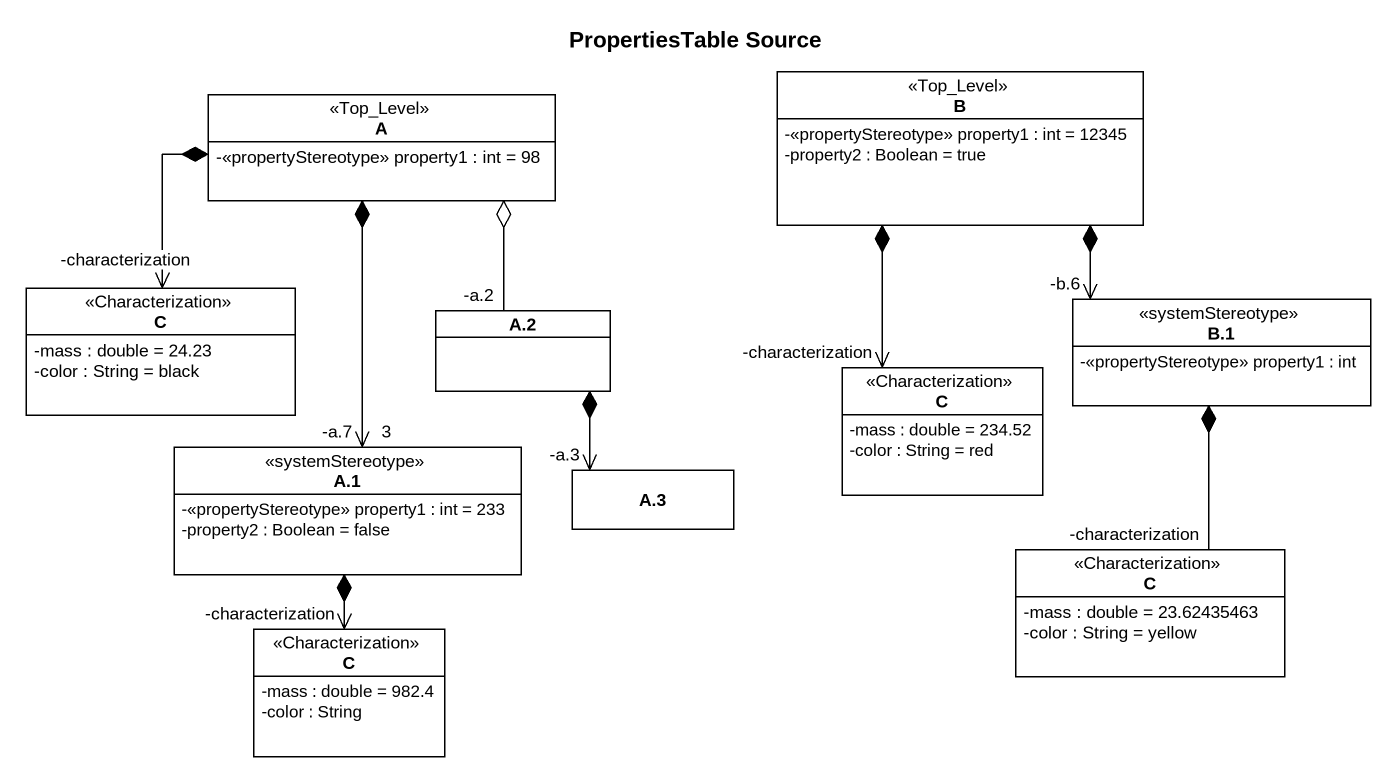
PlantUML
@startuml
title PropertiesTable Source
hide circle
hide empty members
skinparam classAttributeIconSize 0
class A <<Top_Level>> {
  -<<propertyStereotype>> property1 : int = 98
}
class B <<Top_Level>> {
  -<<propertyStereotype>> property1 : int = 12345
  -property2 : Boolean = true
}
class C <<Characterization>> {
  -mass : double = 24.23
  -color : String = black
}
class "A.2" as A_2
class "B.1" as B_1 <<systemStereotype>> {
  -<<propertyStereotype>> property1 : int
}
class "C" as C_2 <<Characterization>> {
  -mass : double = 234.52
  -color : String = red
}
class "A.1" as A_1 <<systemStereotype>> {
  -<<propertyStereotype>> property1 : int = 233
  -property2 : Boolean = false
}
class "A.3" as A_3
class "C" as C_3 <<Characterization>> {
  -mass : double = 23.62435463
  -color : String = yellow
}
class "C" as C_4 <<Characterization>> {
  -mass : double = 982.4
  -color : String
}
A *--> "-characterization" C
A o-- "-a.2" A_2
A *--> "-a.7\n3" A_1
B *--> "-b.6" B_1
B *--> "-characterization" C_2
A_2 *--> "-a.3" A_3
B_1 *-- "-characterization" C_3
A_1 *--> "-characterization" C_4
@enduml
